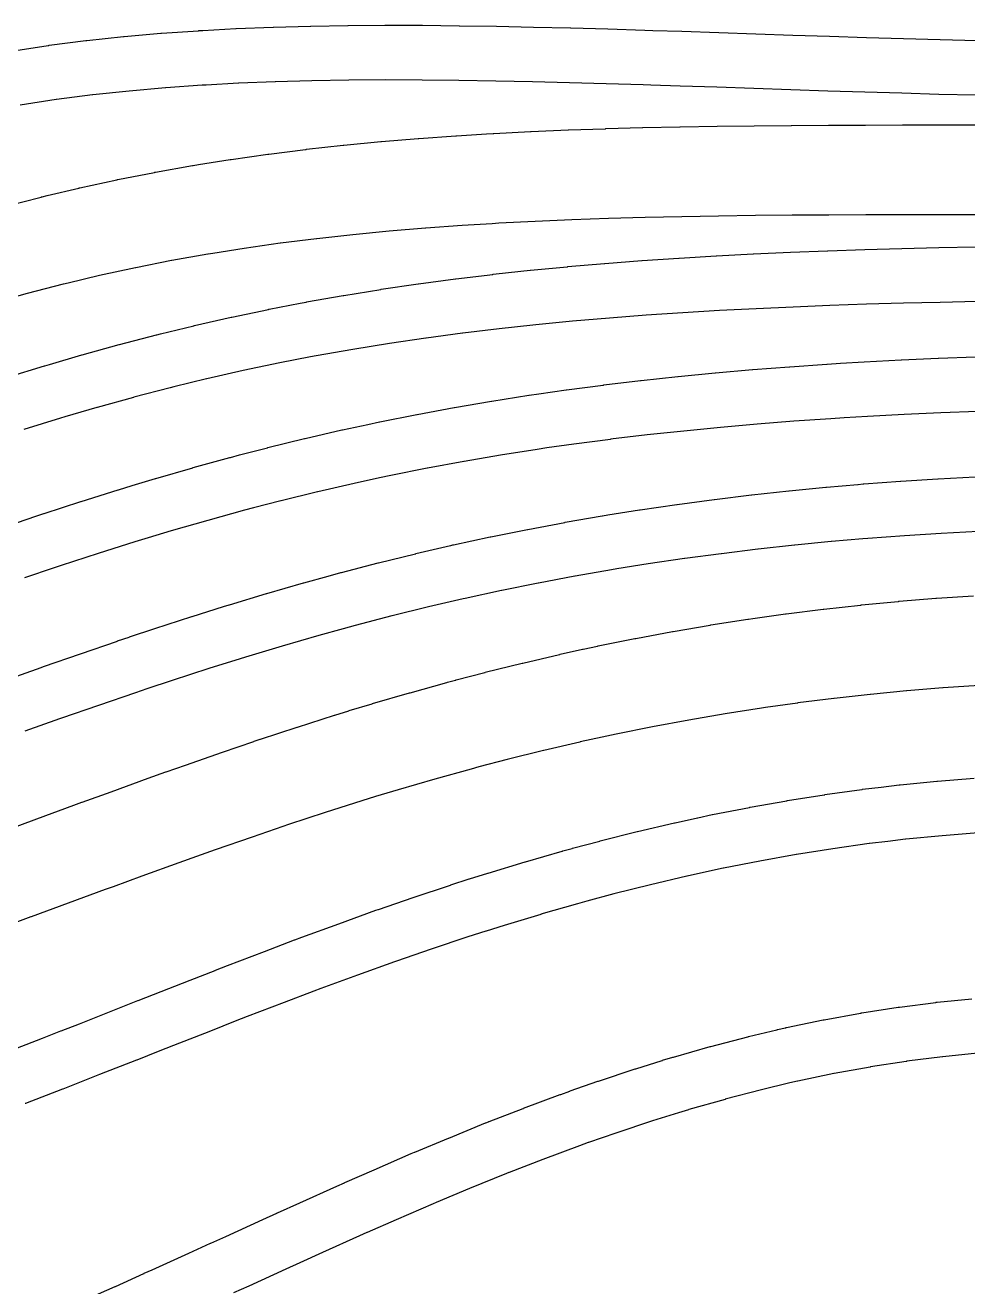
# Model space of a CAD drawing. Header units: metres. Extents: x -22.9 to 22.9, y 1.9 to 79.7.
# Drawn here: x -1.94 to 2.89, y 39.52 to 45.97 of the extents above; entities that cross this region are included whole.
import ezdxf

# ---------------------------------------------------------------- set-up
doc = ezdxf.new("R2010")
doc.units = ezdxf.units.M

msp = doc.modelspace()

# ---------------------------------------------------------------- linework, layer by layer
at = {"layer": 'MARKING'}
for points in [[(-2.006, 45.8382), (-1.8187, 45.8668), (-1.8181, 45.8669), (-1.8175, 45.867), (-1.8169, 45.8671), (-1.8154, 45.8673), (-1.8148, 45.8674), (-1.8142, 45.8674), (-1.8136, 45.8675), (-1.6262, 45.8916), (-1.6257, 45.8917), (-1.6251, 45.8917), (-1.6246, 45.8918), (-1.6232, 45.892), (-1.6227, 45.892), (-1.6221, 45.8921), (-1.6216, 45.8922), (-1.4341, 45.9122), (-1.4334, 45.9122), (-1.4316, 45.9124), (-1.4305, 45.9125), (-1.2422, 45.9289), (-1.2415, 45.929), (-1.2399, 45.9291), (-1.2389, 45.9292), (-1.0505, 45.9422), (-1.0499, 45.9423), (-1.0486, 45.9424), (-1.0478, 45.9424), (-1.0268, 45.9436), (-0.8594, 45.9527), (-0.8588, 45.9528), (-0.8575, 45.9528), (-0.8566, 45.9529), (-0.6682, 45.9605), (-0.6676, 45.9605), (-0.6665, 45.9605), (-0.6657, 45.9606), (-0.4772, 45.9657), (-0.4767, 45.9657), (-0.4757, 45.9658), (-0.475, 45.9658), (-0.2864, 45.9688), (-0.286, 45.9688), (-0.2851, 45.9688), (-0.2845, 45.9689), (-0.0958, 45.97), (-0.0955, 45.97), (-0.0947, 45.9701), (-0.0942, 45.9701), (0.0945, 45.9696), (0.0948, 45.9696), (0.0955, 45.9696), (0.0959, 45.9696), (0.2844, 45.9678), (0.285, 45.9678), (0.4745, 45.9649), (0.475, 45.9649), (0.6644, 45.961), (0.6648, 45.9609), (0.8542, 45.9562), (0.8545, 45.9562), (1.0439, 45.9509), (1.0441, 45.9509), (1.2334, 45.9451), (1.2336, 45.945), (1.2744, 45.9437), (1.4228, 45.9389), (1.4229, 45.9389), (1.6121, 45.9326), (1.8014, 45.9262), (1.9904, 45.9199), (2.1793, 45.9136), (2.3682, 45.9076), (2.557, 45.9018), (2.7458, 45.8965), (2.9345, 45.8916)], [(2.9281, 45.6117), (2.7389, 45.6166), (2.7386, 45.6166), (2.5494, 45.6219), (2.5492, 45.6219), (2.3599, 45.6277), (2.3598, 45.6277), (2.1705, 45.6337), (2.1704, 45.6338), (1.9811, 45.64), (1.7919, 45.6464), (1.6029, 45.6528), (1.414, 45.6591), (1.2654, 45.6638), (1.2251, 45.6652), (1.0363, 45.671), (0.8477, 45.6763), (0.6591, 45.681), (0.4708, 45.6849), (0.2825, 45.6879), (0.0945, 45.6896), (-0.0934, 45.6901), (-0.2811, 45.6889), (-0.4693, 45.6858), (-0.4698, 45.6858), (-0.6566, 45.6807), (-0.6573, 45.6807), (-0.8438, 45.6732), (-0.8445, 45.6731), (-1.0114, 45.664), (-1.0309, 45.6629), (-1.0316, 45.6629), (-1.2176, 45.65), (-1.2185, 45.6499), (-1.4041, 45.6338), (-1.405, 45.6337), (-1.5904, 45.6139), (-1.5909, 45.6138), (-1.5914, 45.6138), (-1.592, 45.6137), (-1.7763, 45.59), (-1.7769, 45.5899), (-1.7774, 45.5898), (-1.778, 45.5898), (-1.9619, 45.5617)], [(-2.0427, 45.0436), (-1.8543, 45.0918), (-1.8536, 45.0919), (-1.8509, 45.0926), (-1.8501, 45.0928), (-1.8236, 45.0991), (-1.8235, 45.0992), (-1.6617, 45.1377), (-1.6608, 45.1379), (-1.6574, 45.1387), (-1.6563, 45.1389), (-1.4681, 45.1798), (-1.4673, 45.1799), (-1.4638, 45.1807), (-1.4627, 45.1809), (-1.2745, 45.2179), (-1.2737, 45.218), (-1.2704, 45.2187), (-1.2694, 45.2189), (-1.081, 45.2522), (-1.0803, 45.2523), (-1.0777, 45.2528), (-1.0769, 45.2529), (-1.0505, 45.2572), (-1.0503, 45.2572), (-0.8882, 45.2832), (-0.8874, 45.2833), (-0.8844, 45.2838), (-0.8835, 45.2839), (-0.6952, 45.3108), (-0.6944, 45.3109), (-0.6915, 45.3112), (-0.6906, 45.3114), (-0.5023, 45.3351), (-0.5016, 45.3352), (-0.4989, 45.3355), (-0.498, 45.3356), (-0.3096, 45.3564), (-0.309, 45.3565), (-0.3065, 45.3568), (-0.3057, 45.3568), (-0.1172, 45.375), (-0.1167, 45.3751), (-0.1144, 45.3753), (-0.1136, 45.3753), (0.0749, 45.3911), (0.0754, 45.3911), (0.0775, 45.3913), (0.0782, 45.3913), (0.2668, 45.4048), (0.2672, 45.4049), (0.2691, 45.405), (0.2697, 45.405), (0.4243, 45.4145), (0.4586, 45.4165), (0.459, 45.4166), (0.4605, 45.4166), (0.461, 45.4167), (0.6497, 45.4264), (0.6501, 45.4264), (0.6517, 45.4265), (0.6522, 45.4265), (0.8409, 45.4345), (0.8412, 45.4345), (0.8426, 45.4346), (0.843, 45.4346), (1.0318, 45.4412), (1.0321, 45.4412), (1.0334, 45.4412), (1.0337, 45.4413), (1.2226, 45.4466), (1.2228, 45.4466), (1.2239, 45.4466), (1.2242, 45.4466), (1.4131, 45.4508), (1.4133, 45.4508), (1.4142, 45.4508), (1.4145, 45.4508), (1.6034, 45.454), (1.6036, 45.454), (1.6044, 45.454), (1.6047, 45.454), (1.7934, 45.4564), (1.7938, 45.4564), (1.9834, 45.4581), (1.9837, 45.4581), (2.1733, 45.4592), (2.1735, 45.4592), (2.363, 45.4599), (2.3632, 45.4599), (2.5526, 45.4601), (2.5528, 45.4601), (2.7421, 45.4602), (2.9315, 45.4601)], [(2.9312, 45.0001), (2.7423, 45.0002), (2.5535, 45.0001), (2.3648, 44.9999), (2.1762, 44.9992), (1.9878, 44.9981), (1.7995, 44.9964), (1.6114, 44.9941), (1.4234, 44.9909), (1.2356, 44.9867), (1.0481, 44.9815), (0.8607, 44.975), (0.6736, 44.967), (0.4865, 44.9574), (0.4524, 44.9553), (0.2994, 44.946), (0.2989, 44.9459), (0.1128, 44.9326), (0.1123, 44.9326), (-0.0734, 44.9171), (-0.074, 44.917), (-0.2594, 44.8992), (-0.2601, 44.8991), (-0.4451, 44.8786), (-0.4459, 44.8786), (-0.6306, 44.8553), (-0.6314, 44.8552), (-0.8159, 44.8289), (-0.8167, 44.8288), (-0.9768, 44.8031), (-1.0011, 44.7992), (-1.0018, 44.7991), (-1.1862, 44.7664), (-1.1872, 44.7663), (-1.371, 44.7301), (-1.3719, 44.7299), (-1.5557, 44.69), (-1.5566, 44.6898), (-1.7166, 44.6518), (-1.7408, 44.646), (-1.7415, 44.6458), (-1.9258, 44.5987), (-1.9267, 44.5985), (-2.1106, 44.5476)], [(-2.0268, 44.1708), (-1.8382, 44.2287), (-1.8378, 44.2288), (-1.8368, 44.2291), (-1.8362, 44.2293), (-1.8129, 44.2361), (-1.8127, 44.2362), (-1.6475, 44.2845), (-1.6469, 44.2847), (-1.6456, 44.285), (-1.6448, 44.2853), (-1.4564, 44.3374), (-1.4558, 44.3375), (-1.4545, 44.3379), (-1.4536, 44.3381), (-1.2651, 44.3872), (-1.2646, 44.3873), (-1.2635, 44.3876), (-1.2628, 44.3878), (-1.2437, 44.3925), (-1.2434, 44.3925), (-1.074, 44.4338), (-1.0733, 44.4339), (-1.072, 44.4343), (-1.071, 44.4345), (-0.8827, 44.4772), (-0.8821, 44.4773), (-0.8807, 44.4776), (-0.8797, 44.4778), (-0.6914, 44.5174), (-0.6908, 44.5175), (-0.6894, 44.5177), (-0.6885, 44.5179), (-0.5301, 44.5487), (-0.5298, 44.5488), (-0.4996, 44.5545), (-0.4991, 44.5546), (-0.498, 44.5548), (-0.4972, 44.555), (-0.3088, 44.5884), (-0.3082, 44.5885), (-0.3069, 44.5887), (-0.306, 44.5889), (-0.1176, 44.6194), (-0.117, 44.6195), (-0.1158, 44.6197), (-0.1149, 44.6198), (0.0735, 44.6476), (0.0741, 44.6477), (0.0753, 44.6479), (0.0761, 44.648), (0.2645, 44.6732), (0.2651, 44.6733), (0.2662, 44.6734), (0.2669, 44.6735), (0.4555, 44.6963), (0.456, 44.6963), (0.457, 44.6964), (0.4576, 44.6965), (0.5366, 44.7052), (0.5368, 44.7052), (0.6465, 44.717), (0.6469, 44.717), (0.6479, 44.7171), (0.6485, 44.7172), (0.8371, 44.7354), (0.8375, 44.7354), (0.8385, 44.7355), (0.8391, 44.7356), (1.0277, 44.7518), (1.0281, 44.7518), (1.029, 44.7519), (1.0296, 44.7519), (1.2182, 44.7664), (1.2186, 44.7664), (1.2194, 44.7664), (1.2199, 44.7665), (1.4086, 44.7792), (1.409, 44.7792), (1.4097, 44.7793), (1.4102, 44.7793), (1.5989, 44.7905), (1.5992, 44.7905), (1.5999, 44.7906), (1.6003, 44.7906), (1.7887, 44.8004), (1.7894, 44.8004), (1.9788, 44.809), (1.9794, 44.809), (2.1689, 44.8164), (2.1694, 44.8165), (2.3588, 44.8228), (2.3593, 44.8229), (2.5487, 44.8283), (2.5491, 44.8283), (2.7384, 44.833), (2.7388, 44.833), (2.9282, 44.8369)], [(2.9344, 44.5569), (2.7458, 44.5531), (2.5573, 44.5484), (2.3689, 44.543), (2.1805, 44.5367), (1.9923, 44.5293), (1.8041, 44.5208), (1.616, 44.511), (1.4281, 44.4999), (1.2402, 44.4872), (1.0525, 44.4729), (0.8642, 44.4567), (0.8637, 44.4567), (0.6766, 44.4386), (0.6761, 44.4385), (0.5674, 44.4269), (0.4893, 44.4183), (0.4888, 44.4183), (0.3019, 44.3957), (0.3013, 44.3956), (0.1146, 44.3706), (0.114, 44.3706), (-0.0725, 44.3431), (-0.0732, 44.3429), (-0.2596, 44.3127), (-0.2603, 44.3126), (-0.4469, 44.2795), (-0.4475, 44.2794), (-0.4763, 44.2739), (-0.6335, 44.2434), (-0.6343, 44.2432), (-0.8205, 44.2041), (-0.8213, 44.204), (-1.0075, 44.1618), (-1.0082, 44.1616), (-1.1763, 44.1207), (-1.1944, 44.1162), (-1.195, 44.1161), (-1.3815, 44.0676), (-1.3822, 44.0674), (-1.5686, 44.0158), (-1.5693, 44.0156), (-1.7335, 43.9676), (-1.7559, 43.961), (-1.7564, 43.9609), (-1.9433, 43.9035)], [(-2.0312, 43.4092), (-1.8777, 43.4609), (-1.8774, 43.461), (-1.8413, 43.473), (-1.841, 43.4731), (-1.8403, 43.4733), (-1.8399, 43.4735), (-1.6512, 43.5348), (-1.6509, 43.535), (-1.6501, 43.5352), (-1.6496, 43.5354), (-1.4609, 43.5948), (-1.4605, 43.5949), (-1.4597, 43.5952), (-1.4592, 43.5953), (-1.3888, 43.6168), (-1.3884, 43.6169), (-1.2701, 43.6525), (-1.2696, 43.6526), (-1.2687, 43.6529), (-1.2681, 43.6531), (-1.0795, 43.7075), (-1.079, 43.7076), (-1.078, 43.7079), (-1.0773, 43.7081), (-0.8887, 43.7601), (-0.8883, 43.7602), (-0.8873, 43.7605), (-0.8867, 43.7606), (-0.8397, 43.773), (-0.8392, 43.7731), (-0.6975, 43.8097), (-0.697, 43.8099), (-0.6959, 43.8102), (-0.6951, 43.8103), (-0.5067, 43.8565), (-0.5061, 43.8566), (-0.5049, 43.8569), (-0.5042, 43.8571), (-0.3157, 43.9005), (-0.3152, 43.9006), (-0.314, 43.9009), (-0.3133, 43.901), (-0.1833, 43.9292), (-0.1829, 43.9293), (-0.1241, 43.9417), (-0.1236, 43.9418), (-0.1225, 43.9421), (-0.1218, 43.9422), (0.0666, 43.9797), (0.0672, 43.9798), (0.0684, 43.98), (0.0692, 43.9802), (0.2576, 44.015), (0.2582, 44.0151), (0.2593, 44.0153), (0.2601, 44.0155), (0.4486, 44.0478), (0.4491, 44.0478), (0.4503, 44.048), (0.451, 44.0482), (0.6396, 44.078), (0.64, 44.078), (0.641, 44.0782), (0.6417, 44.0783), (0.6919, 44.0856), (0.6923, 44.0857), (0.8308, 44.1054), (0.8312, 44.1055), (0.8323, 44.1056), (0.833, 44.1057), (1.0215, 44.1304), (1.022, 44.1304), (1.023, 44.1306), (1.0237, 44.1306), (1.2122, 44.1531), (1.2127, 44.1531), (1.2137, 44.1533), (1.2143, 44.1533), (1.4029, 44.1737), (1.4033, 44.1737), (1.4043, 44.1738), (1.4049, 44.1739), (1.5935, 44.1923), (1.5939, 44.1924), (1.5948, 44.1924), (1.5953, 44.1925), (1.784, 44.209), (1.7844, 44.2091), (1.7852, 44.2091), (1.7858, 44.2092), (1.9744, 44.224), (1.9748, 44.224), (1.9756, 44.2241), (1.9761, 44.2241), (2.1648, 44.2372), (2.1651, 44.2373), (2.1659, 44.2373), (2.1663, 44.2373), (2.2358, 44.2416), (2.2359, 44.2416), (2.3553, 44.2488), (2.3556, 44.2488), (2.3563, 44.2488), (2.3567, 44.2489), (2.5455, 44.2587), (2.5458, 44.2587), (2.5464, 44.2588), (2.5469, 44.2588), (2.7353, 44.2673), (2.736, 44.2673), (2.9254, 44.2746)], [(2.9369, 43.9948), (2.7488, 43.9876), (2.5607, 43.9791), (2.3726, 43.9693), (2.2532, 43.9622), (2.1849, 43.9579), (1.997, 43.9449), (1.8092, 43.9302), (1.6214, 43.9137), (1.4332, 43.8953), (1.4327, 43.8953), (1.2456, 43.8751), (1.245, 43.875), (1.058, 43.8528), (1.0574, 43.8527), (0.8705, 43.8283), (0.8699, 43.8282), (0.733, 43.8087), (0.6835, 43.8014), (0.6829, 43.8013), (0.4961, 43.7718), (0.4955, 43.7717), (0.3088, 43.7397), (0.3081, 43.7396), (0.1215, 43.7051), (0.1209, 43.705), (-0.0659, 43.6678), (-0.0665, 43.6677), (-0.1234, 43.6557), (-0.2526, 43.6277), (-0.2532, 43.6275), (-0.4399, 43.5845), (-0.4405, 43.5844), (-0.6272, 43.5387), (-0.6279, 43.5385), (-0.7678, 43.5024), (-0.8141, 43.4902), (-0.8147, 43.49), (-1.0017, 43.4385), (-1.0022, 43.4384), (-1.1893, 43.3844), (-1.1898, 43.3842), (-1.3066, 43.3491), (-1.3761, 43.328), (-1.564, 43.2688), (-1.7522, 43.2076), (-1.788, 43.1956), (-1.9401, 43.1444)], [(-2.0328, 42.6235), (-1.8556, 42.6865), (-1.8552, 42.6866), (-1.8433, 42.6908), (-1.843, 42.6909), (-1.6538, 42.7566), (-1.6534, 42.7567), (-1.4643, 42.8215), (-1.4638, 42.8217), (-1.4039, 42.8419), (-1.4034, 42.8421), (-1.2739, 42.885), (-1.2733, 42.8852), (-1.0836, 42.9466), (-1.0833, 42.9467), (-1.0827, 42.9469), (-1.0823, 42.947), (-0.9223, 42.9975), (-0.9217, 42.9977), (-0.8928, 43.0066), (-0.8924, 43.0067), (-0.8917, 43.007), (-0.8912, 43.0071), (-0.7025, 43.0636), (-0.7021, 43.0637), (-0.7013, 43.064), (-0.7007, 43.0641), (-0.5121, 43.1186), (-0.5117, 43.1187), (-0.5108, 43.119), (-0.5102, 43.1191), (-0.3862, 43.1536), (-0.3856, 43.1538), (-0.3208, 43.1713), (-0.3203, 43.1714), (-0.3194, 43.1717), (-0.3188, 43.1718), (-0.1302, 43.2207), (-0.1297, 43.2208), (-0.1287, 43.2211), (-0.128, 43.2213), (0.0605, 43.2678), (0.061, 43.2679), (0.0621, 43.2681), (0.0628, 43.2683), (0.2402, 43.3098), (0.2408, 43.3099), (0.2521, 43.3125), (0.2526, 43.3126), (0.2536, 43.3128), (0.2543, 43.313), (0.4428, 43.3535), (0.4433, 43.3536), (0.4444, 43.3539), (0.4452, 43.354), (0.6337, 43.3921), (0.6342, 43.3922), (0.6353, 43.3924), (0.636, 43.3925), (0.8245, 43.4281), (0.825, 43.4282), (0.8262, 43.4284), (0.8269, 43.4285), (1.0154, 43.4616), (1.0159, 43.4617), (1.017, 43.4619), (1.0176, 43.462), (1.0446, 43.4664), (1.0451, 43.4665), (1.2069, 43.4921), (1.2074, 43.4921), (1.2084, 43.4923), (1.2092, 43.4924), (1.3977, 43.5199), (1.3982, 43.52), (1.3992, 43.5201), (1.4, 43.5202), (1.5885, 43.5453), (1.589, 43.5454), (1.59, 43.5455), (1.5907, 43.5456), (1.7793, 43.5685), (1.7797, 43.5686), (1.7808, 43.5687), (1.7814, 43.5688), (1.97, 43.5894), (1.9705, 43.5895), (1.9715, 43.5896), (1.9721, 43.5897), (2.1607, 43.6082), (2.1612, 43.6082), (2.1621, 43.6083), (2.1628, 43.6084), (2.3245, 43.6225), (2.3248, 43.6225), (2.3518, 43.6248), (2.3522, 43.6248), (2.3531, 43.6249), (2.3537, 43.6249), (2.5423, 43.6389), (2.5428, 43.6389), (2.5437, 43.639), (2.5443, 43.639), (2.7329, 43.651), (2.7333, 43.651), (2.7342, 43.6511), (2.7348, 43.6511), (2.9235, 43.6612)], [(2.9391, 43.3816), (2.7509, 43.3716), (2.7504, 43.3715), (2.5632, 43.3596), (2.5627, 43.3596), (2.3755, 43.3458), (2.375, 43.3457), (2.3492, 43.3436), (2.1883, 43.3295), (2.1877, 43.3295), (2.0007, 43.3111), (2.0002, 43.3111), (1.8132, 43.2906), (1.8126, 43.2905), (1.6257, 43.2678), (1.6251, 43.2678), (1.4383, 43.2428), (1.4377, 43.2428), (1.2508, 43.2155), (1.2502, 43.2154), (1.0904, 43.1902), (1.0641, 43.1859), (1.0635, 43.1858), (0.8767, 43.153), (0.876, 43.1529), (0.6893, 43.1176), (0.6887, 43.1175), (0.5019, 43.0798), (0.5013, 43.0797), (0.3144, 43.0395), (0.3138, 43.0394), (0.3047, 43.0373), (0.1278, 42.996), (0.1272, 42.9958), (-0.0597, 42.9497), (-0.0603, 42.9496), (-0.2474, 42.9011), (-0.2479, 42.901), (-0.3104, 42.884), (-0.4342, 42.8497), (-0.4347, 42.8495), (-0.6215, 42.7956), (-0.8095, 42.7393), (-0.8373, 42.7307), (-0.9968, 42.6804), (-1.1851, 42.6194), (-1.3137, 42.5768), (-1.3728, 42.5569), (-1.5615, 42.4922), (-1.7502, 42.4267), (-1.7613, 42.4228), (-1.9388, 42.3597)], [(-2.0666, 41.8421), (-1.8764, 41.9117), (-1.6874, 41.9816), (-1.6464, 41.9967), (-1.6461, 41.9968), (-1.6449, 41.9973), (-1.6446, 41.9974), (-1.4967, 42.0509), (-1.3078, 42.1194), (-1.3076, 42.1194), (-1.2168, 42.1521), (-1.2165, 42.1522), (-1.2152, 42.1527), (-1.2148, 42.1528), (-1.1168, 42.1873), (-1.1165, 42.1874), (-0.927, 42.2533), (-0.9266, 42.2534), (-0.7675, 42.308), (-0.7672, 42.3081), (-0.7658, 42.3086), (-0.7654, 42.3087), (-0.7351, 42.3188), (-0.7348, 42.3189), (-0.7337, 42.3193), (-0.7334, 42.3194), (-0.5446, 42.3811), (-0.5443, 42.3812), (-0.5431, 42.3816), (-0.5428, 42.3817), (-0.354, 42.442), (-0.3537, 42.4421), (-0.3523, 42.4425), (-0.3518, 42.4427), (-0.2805, 42.4648), (-0.2801, 42.4649), (-0.2787, 42.4654), (-0.2782, 42.4655), (-0.1613, 42.5007), (-0.1609, 42.5008), (-0.1593, 42.5013), (-0.1588, 42.5015), (0.0298, 42.5564), (0.0303, 42.5565), (0.032, 42.557), (0.0325, 42.5572), (0.2211, 42.61), (0.2216, 42.6101), (0.2235, 42.6107), (0.224, 42.6108), (0.2657, 42.622), (0.2661, 42.6221), (0.2675, 42.6225), (0.268, 42.6226), (0.4144, 42.6607), (0.4149, 42.6608), (0.417, 42.6613), (0.4176, 42.6615), (0.6061, 42.7081), (0.6066, 42.7083), (0.6088, 42.7088), (0.6094, 42.7089), (0.7979, 42.7531), (0.7985, 42.7533), (0.8007, 42.7538), (0.8014, 42.7539), (0.9156, 42.7792), (0.9159, 42.7793), (0.9172, 42.7796), (0.9176, 42.7796), (0.9915, 42.7954), (0.9921, 42.7956), (0.9944, 42.796), (0.995, 42.7962), (1.1835, 42.8339), (1.1841, 42.834), (1.1865, 42.8345), (1.1872, 42.8346), (1.3756, 42.8697), (1.3762, 42.8699), (1.3786, 42.8703), (1.3794, 42.8704), (1.5678, 42.9029), (1.5684, 42.903), (1.5709, 42.9034), (1.5716, 42.9035), (1.7601, 42.9333), (1.7607, 42.9334), (1.7632, 42.9338), (1.7639, 42.9339), (1.7858, 42.937), (1.786, 42.9371), (1.7869, 42.9372), (1.7872, 42.9373), (1.9535, 42.9603), (1.9542, 42.9604), (1.9566, 42.9607), (1.9574, 42.9608), (2.1458, 42.9843), (2.1464, 42.9844), (2.1489, 42.9847), (2.1497, 42.9848), (2.3381, 43.0056), (2.3387, 43.0056), (2.3413, 43.0059), (2.342, 43.006), (2.5304, 43.0241), (2.5311, 43.0242), (2.5336, 43.0244), (2.5344, 43.0245), (2.7228, 43.0399), (2.7234, 43.0399), (2.726, 43.0401), (2.7268, 43.0402), (2.9152, 43.0529)], [(2.9451, 42.5939), (2.76, 42.5814), (2.7593, 42.5813), (2.5742, 42.5662), (2.5735, 42.5661), (2.3883, 42.5483), (2.3876, 42.5482), (2.2023, 42.5278), (2.2016, 42.5277), (2.0164, 42.5046), (2.0157, 42.5045), (1.8515, 42.4818), (1.8316, 42.4789), (1.8309, 42.4788), (1.6456, 42.4495), (1.6449, 42.4494), (1.4596, 42.4175), (1.4589, 42.4173), (1.2735, 42.3828), (1.2729, 42.3827), (1.0873, 42.3455), (1.0867, 42.3454), (1.0152, 42.3301), (0.9027, 42.3052), (0.9021, 42.3051), (0.7163, 42.2615), (0.7157, 42.2614), (0.5298, 42.2154), (0.5293, 42.2152), (0.3853, 42.1778), (0.345, 42.167), (0.3445, 42.1669), (0.1587, 42.1148), (-0.0284, 42.0603), (-0.1439, 42.0256), (-0.2138, 42.0039), (-0.4014, 41.9439), (-0.5891, 41.8826), (-0.618, 41.873), (-0.7756, 41.8189), (-0.9639, 41.7534), (-1.0608, 41.7194), (-1.151, 41.6869), (-1.3401, 41.6184), (-1.4865, 41.5654), (-1.5277, 41.5502), (-1.7165, 41.4803), (-1.7169, 41.4802), (-1.9067, 41.4108), (-1.9076, 41.4105), (-2.0947, 41.3412)], [(-2.0366, 40.7178), (-1.8484, 40.7906), (-1.7536, 40.8281), (-1.7532, 40.8283), (-1.7525, 40.8285), (-1.752, 40.8287), (-1.6589, 40.8647), (-1.4705, 40.9388), (-1.3604, 40.9827), (-1.3601, 40.9828), (-1.3593, 40.9831), (-1.3588, 40.9833), (-1.2804, 41.0138), (-1.0916, 41.0877), (-0.9652, 41.1376), (-0.9648, 41.1378), (-0.9639, 41.1381), (-0.9634, 41.1383), (-0.9012, 41.1621), (-0.7119, 41.2345), (-0.559, 41.2929), (-0.5586, 41.293), (-0.5577, 41.2934), (-0.5571, 41.2936), (-0.5218, 41.3067), (-0.5214, 41.3068), (-0.332, 41.376), (-0.3317, 41.3761), (-0.1428, 41.4444), (-0.1422, 41.4446), (-0.1304, 41.4488), (-0.13, 41.4489), (-0.129, 41.4493), (-0.1284, 41.4495), (0.0487, 41.51), (0.0493, 41.5102), (0.2389, 41.5735), (0.2393, 41.5736), (0.24, 41.5739), (0.2405, 41.5741), (0.335, 41.6047), (0.3354, 41.6049), (0.3364, 41.6051), (0.337, 41.6053), (0.4306, 41.6346), (0.431, 41.6347), (0.4319, 41.635), (0.4324, 41.6352), (0.6211, 41.692), (0.6215, 41.6921), (0.6224, 41.6924), (0.623, 41.6926), (0.8115, 41.7472), (0.812, 41.7474), (0.8131, 41.7477), (0.8138, 41.7479), (0.8623, 41.7612), (0.8627, 41.7614), (0.8636, 41.7616), (0.8642, 41.7617), (1.0037, 41.7988), (1.0042, 41.7989), (1.0054, 41.7992), (1.0061, 41.7994), (1.1946, 41.8467), (1.1951, 41.8468), (1.1964, 41.8471), (1.1972, 41.8473), (1.3855, 41.8918), (1.3862, 41.892), (1.3875, 41.8923), (1.3884, 41.8925), (1.5031, 41.9178), (1.5035, 41.9178), (1.5043, 41.918), (1.5048, 41.9181), (1.5779, 41.9336), (1.5785, 41.9337), (1.5799, 41.934), (1.5809, 41.9342), (1.7692, 41.9708), (1.7698, 41.9709), (1.7713, 41.9712), (1.7722, 41.9714), (1.9605, 42.0048), (1.9612, 42.005), (1.9627, 42.0052), (1.9638, 42.0054), (2.152, 42.0355), (2.1527, 42.0356), (2.1543, 42.0358), (2.1554, 42.036), (2.3436, 42.0626), (2.3443, 42.0627), (2.346, 42.0629), (2.3471, 42.0631), (2.4428, 42.0748), (2.4434, 42.0748), (2.536, 42.0856), (2.5368, 42.0857), (2.5385, 42.0859), (2.5396, 42.086), (2.7278, 42.1044), (2.7286, 42.1045), (2.7303, 42.1046), (2.7315, 42.1047), (2.9197, 42.1194)], [(2.9401, 41.8402), (2.7554, 41.8258), (2.7544, 41.8257), (2.5689, 41.8076), (2.5679, 41.8075), (2.4774, 41.7969), (2.3831, 41.7854), (2.3822, 41.7853), (2.1965, 41.759), (2.1956, 41.7589), (2.0098, 41.7292), (2.009, 41.7291), (1.823, 41.696), (1.8222, 41.6959), (1.636, 41.6597), (1.6353, 41.6595), (1.564, 41.6445), (1.4502, 41.6194), (1.4495, 41.6192), (1.263, 41.5752), (1.2623, 41.575), (1.0757, 41.5282), (1.0751, 41.528), (0.937, 41.4914), (0.9365, 41.4913), (0.8897, 41.4783), (0.8891, 41.4782), (0.7021, 41.424), (0.7015, 41.4238), (0.5143, 41.3674), (0.5138, 41.3672), (0.4216, 41.3384), (0.4211, 41.3383), (0.3283, 41.3082), (0.14, 41.2453), (-0.0368, 41.1849), (-0.0373, 41.1847), (-0.0468, 41.1814), (-0.2356, 41.1131), (-0.4241, 41.0442), (-0.4589, 41.0314), (-0.4594, 41.0312), (-0.6119, 40.9729), (-0.8009, 40.9007), (-0.8617, 40.8774), (-0.9886, 40.8274), (-0.9888, 40.8273), (-1.178, 40.7532), (-1.1782, 40.7531), (-1.2559, 40.7229), (-1.366, 40.679), (-1.3665, 40.6788), (-1.5557, 40.6044), (-1.5563, 40.6042), (-1.6499, 40.568), (-1.7448, 40.5304), (-1.7451, 40.5303), (-1.7457, 40.5301), (-1.7462, 40.5299), (-1.9348, 40.4569), (-1.9352, 40.4567), (-1.936, 40.4564), (-1.9365, 40.4562)], [(-1.6627, 39.4399), (-1.4758, 39.5213), (-1.4752, 39.5216), (-1.3292, 39.5877), (-1.3288, 39.5879), (-1.3279, 39.5883), (-1.3273, 39.5886), (-1.287, 39.6063), (-1.0992, 39.6908), (-0.9883, 39.742), (-0.9879, 39.7422), (-0.9869, 39.7426), (-0.9863, 39.7429), (-0.9093, 39.7774), (-0.7207, 39.8632), (-0.6482, 39.8967), (-0.6478, 39.8969), (-0.6467, 39.8974), (-0.646, 39.8977), (-0.5305, 39.9492), (-0.3412, 40.0345), (-0.3027, 40.0519), (-0.3022, 40.0521), (-0.3011, 40.0526), (-0.3003, 40.053), (-0.1505, 40.1181), (0.0383, 40.2003), (0.0386, 40.2005), (0.0552, 40.2076), (0.0557, 40.2078), (0.0569, 40.2083), (0.0577, 40.2086), (0.2299, 40.2799), (0.2302, 40.28), (0.4193, 40.3575), (0.4197, 40.3577), (0.4204, 40.358), (0.4208, 40.3581), (0.4347, 40.3637), (0.4353, 40.3639), (0.4365, 40.3644), (0.4373, 40.3647), (0.6115, 40.4315), (0.6118, 40.4316), (0.6124, 40.4319), (0.6128, 40.432), (0.8014, 40.5027), (0.8019, 40.5029), (0.8029, 40.5033), (0.8035, 40.5035), (0.8495, 40.5201), (0.85, 40.5203), (0.8512, 40.5207), (0.852, 40.521), (0.9939, 40.5701), (0.9944, 40.5702), (0.9954, 40.5706), (0.9961, 40.5708), (1.1846, 40.6333), (1.1851, 40.6335), (1.1864, 40.6339), (1.1872, 40.6342), (1.322, 40.6767), (1.3225, 40.6769), (1.3236, 40.6772), (1.3244, 40.6775), (1.3773, 40.6934), (1.378, 40.6936), (1.3795, 40.694), (1.3804, 40.6943), (1.5687, 40.7475), (1.5694, 40.7477), (1.571, 40.7481), (1.572, 40.7484), (1.7603, 40.7979), (1.7608, 40.7981), (1.7613, 40.7982), (1.7618, 40.7983), (1.7631, 40.7986), (1.7636, 40.7988), (1.7641, 40.7989), (1.7646, 40.799), (1.9099, 40.8341), (1.9104, 40.8342), (1.9113, 40.8344), (1.912, 40.8346), (1.9536, 40.8441), (1.9542, 40.8443), (1.9547, 40.8444), (1.9552, 40.8445), (1.9567, 40.8448), (1.9572, 40.8449), (1.9577, 40.845), (1.9583, 40.8452), (2.1457, 40.8839), (2.1463, 40.884), (2.1469, 40.8841), (2.1475, 40.8842), (2.1489, 40.8845), (2.1495, 40.8846), (2.1501, 40.8847), (2.1507, 40.8848), (2.338, 40.9189), (2.3386, 40.919), (2.3392, 40.9192), (2.3399, 40.9193), (2.3415, 40.9195), (2.3421, 40.9196), (2.3427, 40.9197), (2.3434, 40.9198), (2.5305, 40.9491), (2.5312, 40.9492), (2.5319, 40.9493), (2.5326, 40.9494), (2.5343, 40.9496), (2.535, 40.9497), (2.5357, 40.9498), (2.5363, 40.9499), (2.7234, 40.9739), (2.7241, 40.974), (2.7248, 40.974), (2.7255, 40.9741), (2.7274, 40.9743), (2.7281, 40.9744), (2.7289, 40.9745), (2.7296, 40.9746), (2.9074, 40.9921)], [(2.9355, 40.7135), (2.7591, 40.6961), (2.7584, 40.696), (2.7577, 40.696), (2.757, 40.6959), (2.5739, 40.6724), (2.5732, 40.6723), (2.5725, 40.6722), (2.5718, 40.6721), (2.3883, 40.6435), (2.3877, 40.6434), (2.387, 40.6433), (2.3864, 40.6431), (2.2025, 40.6096), (2.2019, 40.6095), (2.2013, 40.6094), (2.2007, 40.6093), (2.0164, 40.5713), (2.0159, 40.5711), (2.0153, 40.571), (2.0148, 40.5709), (1.9758, 40.5619), (1.9753, 40.5618), (1.8316, 40.5272), (1.8311, 40.527), (1.8306, 40.5269), (1.8301, 40.5268), (1.6451, 40.4781), (1.6443, 40.4779), (1.4583, 40.4254), (1.4575, 40.4251), (1.4065, 40.4098), (1.4058, 40.4096), (1.273, 40.3677), (1.2723, 40.3674), (1.0856, 40.3055), (1.085, 40.3053), (0.9449, 40.2569), (0.9442, 40.2566), (0.8999, 40.2406), (0.8993, 40.2404), (0.7123, 40.1703), (0.539, 40.1038), (0.5383, 40.1036), (0.5261, 40.0987), (0.3373, 40.0213), (0.1661, 39.9505), (0.1655, 39.9502), (0.1506, 39.9438), (-0.0386, 39.8614), (-0.1874, 39.7968), (-0.188, 39.7965), (-0.2261, 39.7793), (-0.4149, 39.6942), (-0.4153, 39.694), (-0.5307, 39.6425), (-0.5313, 39.6423), (-0.6028, 39.6093), (-0.6033, 39.6091), (-0.7924, 39.5229), (-0.793, 39.5226), (-0.8707, 39.4879)]]:
    msp.add_lwpolyline(points, dxfattribs=at)

doc.saveas('drawing.dxf')
